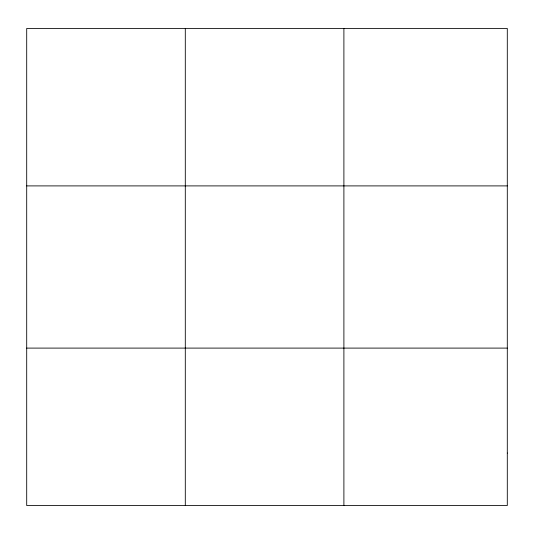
<?xml version="1.0" encoding="UTF-8"?>
<svg xmlns="http://www.w3.org/2000/svg" width="534" height="534" viewBox="0 0 534 534"><rect width="100%" height="100%" fill="white"/><g stroke="black" fill="none" stroke-linecap="round" stroke-linejoin="round"><path stroke-width="0.8" d="M185.298 505.524L185.298 28.476M343.896 505.524L343.896 28.476M26.7 185.899L507.3 185.899M26.7 348.101L507.3 348.101M507.3 453.052L507.3 505.524L26.7 505.524L26.7 28.476L507.3 28.476L507.3 453.052"/></g></svg>
